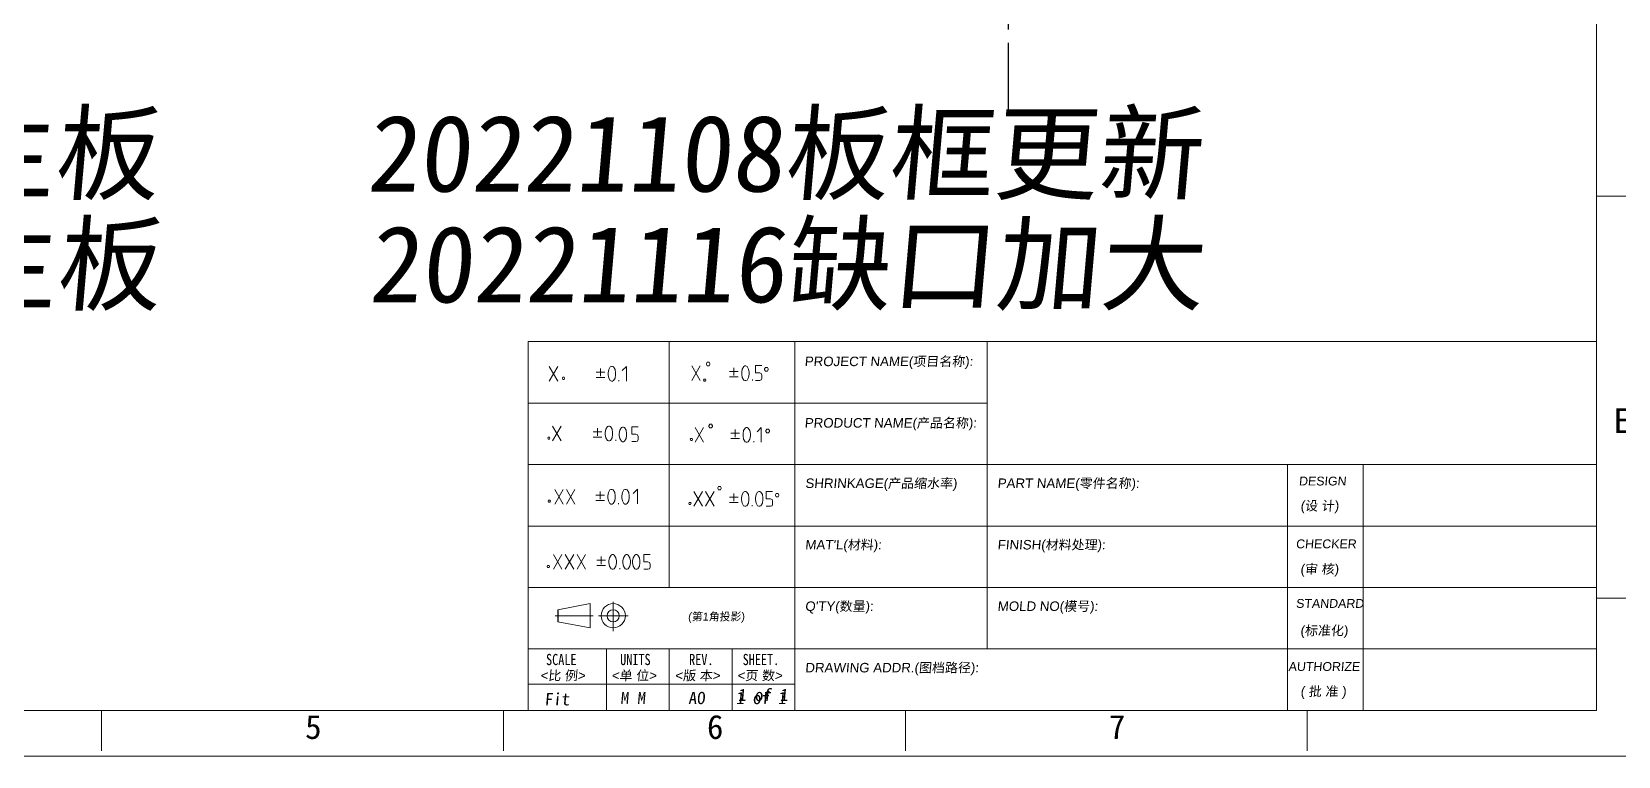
# Model space of a CAD drawing. Extents: x -144 to 4730, y -3845 to 502.
# Drawn here: x 1337.1 to 1469.1, y -3295.7 to -3235.4 of the extents above; entities that cross this region are included whole.
import ezdxf

# ---------------------------------------------------------------- set-up
doc = ezdxf.new("R2010")
doc.units = 0
doc.header["$LTSCALE"] = 15
doc.header["$MEASUREMENT"] = 0
doc.linetypes.add('CENTER', pattern=[0.6, 0.375, -0.075, 0.075, -0.075])
doc.layers.get('0').update_dxf_attribs({"linetype": 'CONTINUOUS'})
doc.layers.add('ce', color=1, linetype='CENTER', lineweight=5)
doc.layers.add('轮廊线', color=7, linetype='CONTINUOUS', lineweight=13)
doc.styles.get("Standard").update_dxf_attribs({"font": 'txt', "width": 0.8})
doc.styles.add('文字', font='宋体.ttf', dxfattribs={"oblique": 5})
doc.styles.add('标准', font='arial.ttf', dxfattribs={"oblique": 5})

# ---------------------------------------------------------------- blocks, each defined once
blk = doc.blocks.new('A4h')
at = {"layer": '轮廊线', "color": 7, "lineweight": 13}
for p, q in [((-4.81, 3.71), (-4.81, 172.01)), ((-4.81, 45.32), (-1.56, 45.32)), ((-4.81, 37.06), (-4.81, 33.16)), ((-4.81, 12.8), (-1.56, 12.8)), ((-252.81, 3.71), (-4.81, 3.71)), ((-125.77, 3.71), (-125.77, 0.45)), ((-93.25, 3.71), (-93.25, 0.45)), ((-60.74, 3.71), (-60.74, 0.45)), ((-28.22, 3.71), (-28.22, 0.45)), ((0, 0), (-257.52, 0))]:
    blk.add_line(p, q, dxfattribs=at)
at = {"layer": '轮廊线', "color": 7}
for s, height, p in [('E', 1.98, (-3.44, 26.16)), ('5', 1.95, (-109.3, 1.4)), ('6', 1.95, (-76.79, 1.4)), ('7', 1.95, (-44.27, 1.4))]:
    blk.add_text(s, height=height, dxfattribs=at).set_placement(p)

msp = doc.modelspace()

# ---------------------------------------------------------------- linework, layer by layer
at = {"color": 1, "linetype": 'CENTER'}
msp.add_line((1418.316, -3155.359), (1418.316, -3243.097), dxfattribs=at)
msp.add_line((1380.857, -3283.513), (1380.857, -3284.522))
at = {"layer": 'ce', "lineweight": 0}
for p, q in [((1385.458, -3285.31), (1385.458, -3282.853)), ((1385.458, -3285.31), (1385.458, -3282.853)), ((1380.636, -3284.017), (1383.795, -3284.017)), ((1380.636, -3284.017), (1383.795, -3284.017)), ((1384.247, -3284.017), (1386.714, -3284.017)), ((1384.247, -3284.017), (1386.714, -3284.017))]:
    msp.add_line(p, q, dxfattribs=at)
at = {"layer": '轮廊线', "color": 7, "linetype": 'Continuous', "lineweight": 9}
for p, q in [((1378.372, -3261.207), (1378.372, -3291.898)), ((1378.372, -3261.207), (1467.277, -3261.207)), ((1378.372, -3261.207), (1378.372, -3291.898)), ((1378.372, -3261.207), (1467.277, -3261.207)), ((1390.119, -3261.207), (1390.119, -3281.668)), ((1390.119, -3261.207), (1390.119, -3281.668)), ((1400.565, -3261.207), (1400.565, -3291.898)), ((1400.565, -3261.207), (1400.565, -3291.898)), ((1416.569, -3261.207), (1416.569, -3286.783)), ((1416.569, -3261.207), (1416.569, -3286.783)), ((1378.372, -3266.322), (1416.569, -3266.322)), ((1378.372, -3266.322), (1416.569, -3266.322)), ((1378.372, -3271.437), (1467.277, -3271.437)), ((1378.372, -3271.437), (1467.277, -3271.437)), ((1441.57, -3271.437), (1441.57, -3291.898)), ((1441.57, -3271.437), (1441.57, -3291.898)), ((1447.855, -3271.437), (1447.855, -3291.898)), ((1447.855, -3271.437), (1447.855, -3291.898)), ((1378.372, -3276.552), (1467.277, -3276.552)), ((1378.372, -3276.552), (1467.277, -3276.552)), ((1378.372, -3281.668), (1467.277, -3281.668)), ((1378.372, -3281.668), (1467.277, -3281.668)), ((1383.527, -3283.008), (1380.857, -3283.513)), ((1383.527, -3283.008), (1380.857, -3283.513)), ((1383.527, -3283.008), (1383.527, -3284.017)), ((1383.527, -3283.008), (1383.527, -3284.017)), ((1383.527, -3285.027), (1383.527, -3284.017)), ((1383.527, -3285.027), (1383.527, -3284.017)), ((1383.527, -3285.027), (1380.857, -3284.522)), ((1383.527, -3285.027), (1380.857, -3284.522)), ((1378.372, -3286.783), (1467.277, -3286.783)), ((1378.372, -3286.783), (1467.277, -3286.783)), ((1384.896, -3286.783), (1384.896, -3291.898)), ((1384.896, -3286.783), (1384.896, -3291.898)), ((1390.119, -3286.783), (1390.119, -3291.898)), ((1390.119, -3286.783), (1390.119, -3291.898)), ((1395.342, -3286.783), (1395.342, -3291.898)), ((1395.342, -3286.783), (1395.342, -3291.898)), ((1400.565, -3289.709), (1378.372, -3289.709)), ((1400.565, -3289.709), (1378.372, -3289.709))]:
    msp.add_line(p, q, dxfattribs=at)
at = {"layer": '轮廊线', "color": 3, "lineweight": 9}
for p, q in [((1393.206, -3263.042), (1393.281, -3262.929)), ((1393.206, -3263.042), (1393.281, -3262.929)), ((1393.206, -3263.118), (1393.206, -3263.042)), ((1393.206, -3263.118), (1393.206, -3263.042)), ((1393.281, -3263.231), (1393.206, -3263.118)), ((1393.281, -3263.231), (1393.206, -3263.118)), ((1393.281, -3262.929), (1393.432, -3262.929)), ((1393.281, -3262.929), (1393.432, -3262.929)), ((1393.432, -3262.929), (1393.508, -3263.042)), ((1393.432, -3262.929), (1393.508, -3263.042)), ((1393.508, -3263.118), (1393.432, -3263.231)), ((1393.508, -3263.118), (1393.432, -3263.231)), ((1393.508, -3263.042), (1393.508, -3263.118)), ((1393.508, -3263.042), (1393.508, -3263.118)), ((1380.139, -3263.272), (1380.841, -3264.5)), ((1380.139, -3264.5), (1380.841, -3263.272)), ((1380.139, -3263.272), (1380.841, -3264.5)), ((1380.139, -3264.5), (1380.841, -3263.272)), ((1381.23, -3264.254), (1381.267, -3264.179)), ((1381.23, -3264.254), (1381.267, -3264.179)), ((1381.267, -3264.349), (1381.23, -3264.254)), ((1381.267, -3264.349), (1381.23, -3264.254)), ((1381.267, -3264.179), (1381.381, -3264.179)), ((1381.267, -3264.179), (1381.381, -3264.179)), ((1381.381, -3264.349), (1381.267, -3264.349)), ((1381.381, -3264.349), (1381.267, -3264.349)), ((1381.381, -3264.179), (1381.418, -3264.254)), ((1381.381, -3264.179), (1381.418, -3264.254)), ((1381.418, -3264.254), (1381.381, -3264.349)), ((1381.418, -3264.254), (1381.381, -3264.349)), ((1384.038, -3263.744), (1384.756, -3263.744)), ((1384.038, -3263.744), (1384.756, -3263.744)), ((1384.038, -3264.198), (1384.756, -3264.198)), ((1384.038, -3264.198), (1384.756, -3264.198)), ((1384.397, -3263.442), (1384.397, -3264.084)), ((1384.397, -3263.442), (1384.397, -3264.084)), ((1385.086, -3263.535), (1385.042, -3263.798)), ((1385.086, -3263.535), (1385.042, -3263.798)), ((1385.042, -3263.798), (1385.042, -3263.974)), ((1385.042, -3263.798), (1385.042, -3263.974)), ((1385.042, -3263.974), (1385.086, -3264.237)), ((1385.042, -3263.974), (1385.086, -3264.237)), ((1385.217, -3263.316), (1385.086, -3263.535)), ((1385.217, -3263.316), (1385.086, -3263.535)), ((1385.086, -3264.237), (1385.217, -3264.456)), ((1385.086, -3264.237), (1385.217, -3264.456)), ((1385.305, -3263.272), (1385.217, -3263.316)), ((1385.305, -3263.272), (1385.217, -3263.316)), ((1385.217, -3264.456), (1385.305, -3264.5)), ((1385.217, -3264.456), (1385.305, -3264.5)), ((1385.393, -3263.272), (1385.305, -3263.272)), ((1385.393, -3263.272), (1385.305, -3263.272)), ((1385.305, -3264.5), (1385.393, -3264.5)), ((1385.305, -3264.5), (1385.393, -3264.5)), ((1385.48, -3263.316), (1385.393, -3263.272)), ((1385.48, -3263.316), (1385.393, -3263.272)), ((1385.393, -3264.5), (1385.48, -3264.456)), ((1385.393, -3264.5), (1385.48, -3264.456)), ((1385.612, -3263.535), (1385.48, -3263.316)), ((1385.612, -3263.535), (1385.48, -3263.316)), ((1385.48, -3264.456), (1385.612, -3264.237)), ((1385.48, -3264.456), (1385.612, -3264.237)), ((1385.656, -3263.798), (1385.612, -3263.535)), ((1385.656, -3263.798), (1385.612, -3263.535)), ((1385.612, -3264.237), (1385.656, -3263.974)), ((1385.612, -3264.237), (1385.656, -3263.974)), ((1385.656, -3263.974), (1385.656, -3263.798)), ((1385.656, -3263.974), (1385.656, -3263.798)), ((1385.931, -3264.5), (1385.931, -3264.412)), ((1385.931, -3264.5), (1385.931, -3264.412)), ((1386.557, -3263.272), (1386.206, -3263.623)), ((1386.557, -3263.272), (1386.206, -3263.623)), ((1386.557, -3264.5), (1386.557, -3263.272)), ((1386.557, -3264.5), (1386.557, -3263.272)), ((1392.003, -3263.226), (1392.705, -3264.453)), ((1392.003, -3264.453), (1392.705, -3263.226)), ((1392.003, -3263.226), (1392.705, -3264.453)), ((1392.003, -3264.453), (1392.705, -3263.226)), ((1392.977, -3264.412), (1393.015, -3264.337)), ((1392.977, -3264.412), (1393.015, -3264.337)), ((1393.015, -3264.507), (1392.977, -3264.412)), ((1393.015, -3264.507), (1392.977, -3264.412)), ((1393.015, -3264.337), (1393.128, -3264.337)), ((1393.015, -3264.337), (1393.128, -3264.337)), ((1393.128, -3264.507), (1393.015, -3264.507)), ((1393.128, -3264.507), (1393.015, -3264.507)), ((1393.128, -3264.337), (1393.166, -3264.412)), ((1393.128, -3264.337), (1393.166, -3264.412)), ((1393.166, -3264.412), (1393.128, -3264.507)), ((1393.166, -3264.412), (1393.128, -3264.507)), ((1393.432, -3263.231), (1393.281, -3263.231)), ((1393.432, -3263.231), (1393.281, -3263.231)), ((1395.147, -3263.698), (1395.865, -3263.698)), ((1395.147, -3263.698), (1395.865, -3263.698)), ((1395.147, -3264.151), (1395.865, -3264.151)), ((1395.147, -3264.151), (1395.865, -3264.151)), ((1395.506, -3263.396), (1395.506, -3264.038)), ((1395.506, -3263.396), (1395.506, -3264.038)), ((1396.195, -3263.489), (1396.151, -3263.752)), ((1396.195, -3263.489), (1396.151, -3263.752)), ((1396.151, -3263.752), (1396.151, -3263.927)), ((1396.151, -3263.752), (1396.151, -3263.927)), ((1396.151, -3263.927), (1396.195, -3264.19)), ((1396.151, -3263.927), (1396.195, -3264.19)), ((1396.327, -3263.269), (1396.195, -3263.489)), ((1396.327, -3263.269), (1396.195, -3263.489)), ((1396.195, -3264.19), (1396.327, -3264.409)), ((1396.195, -3264.19), (1396.327, -3264.409)), ((1396.414, -3263.226), (1396.327, -3263.269)), ((1396.414, -3263.226), (1396.327, -3263.269)), ((1396.327, -3264.409), (1396.414, -3264.453)), ((1396.327, -3264.409), (1396.414, -3264.453)), ((1396.502, -3263.226), (1396.414, -3263.226)), ((1396.502, -3263.226), (1396.414, -3263.226)), ((1396.414, -3264.453), (1396.502, -3264.453)), ((1396.414, -3264.453), (1396.502, -3264.453)), ((1396.59, -3263.269), (1396.502, -3263.226)), ((1396.59, -3263.269), (1396.502, -3263.226)), ((1396.502, -3264.453), (1396.59, -3264.409)), ((1396.502, -3264.453), (1396.59, -3264.409)), ((1396.721, -3263.489), (1396.59, -3263.269)), ((1396.721, -3263.489), (1396.59, -3263.269)), ((1396.59, -3264.409), (1396.721, -3264.19)), ((1396.59, -3264.409), (1396.721, -3264.19)), ((1396.765, -3263.752), (1396.721, -3263.489)), ((1396.765, -3263.752), (1396.721, -3263.489)), ((1396.721, -3264.19), (1396.765, -3263.927)), ((1396.721, -3264.19), (1396.765, -3263.927)), ((1396.765, -3263.927), (1396.765, -3263.752)), ((1396.765, -3263.927), (1396.765, -3263.752)), ((1397.041, -3264.453), (1397.041, -3264.366)), ((1397.041, -3264.453), (1397.041, -3264.366)), ((1397.294, -3263.203), (1397.821, -3263.203)), ((1397.294, -3263.817), (1397.294, -3263.203)), ((1397.294, -3263.203), (1397.821, -3263.203)), ((1397.294, -3263.817), (1397.294, -3263.203)), ((1397.645, -3263.817), (1397.294, -3263.817)), ((1397.645, -3263.817), (1397.294, -3263.817)), ((1397.294, -3264.431), (1397.645, -3264.431)), ((1397.294, -3264.431), (1397.645, -3264.431)), ((1397.777, -3263.861), (1397.645, -3263.817)), ((1397.777, -3263.861), (1397.645, -3263.817)), ((1397.645, -3264.431), (1397.777, -3264.387)), ((1397.645, -3264.431), (1397.777, -3264.387)), ((1397.821, -3263.992), (1397.777, -3263.861)), ((1397.821, -3263.992), (1397.777, -3263.861)), ((1397.777, -3264.387), (1397.821, -3264.255)), ((1397.777, -3264.387), (1397.821, -3264.255)), ((1397.821, -3264.255), (1397.821, -3263.992)), ((1397.821, -3264.255), (1397.821, -3263.992)), ((1398.055, -3263.471), (1398.131, -3263.358)), ((1398.055, -3263.471), (1398.131, -3263.358)), ((1398.055, -3263.547), (1398.055, -3263.471)), ((1398.055, -3263.547), (1398.055, -3263.471)), ((1398.131, -3263.66), (1398.055, -3263.547)), ((1398.131, -3263.66), (1398.055, -3263.547)), ((1398.131, -3263.358), (1398.282, -3263.358)), ((1398.131, -3263.358), (1398.282, -3263.358)), ((1398.282, -3263.66), (1398.131, -3263.66)), ((1398.282, -3263.66), (1398.131, -3263.66)), ((1398.282, -3263.358), (1398.358, -3263.471)), ((1398.282, -3263.358), (1398.358, -3263.471)), ((1398.358, -3263.547), (1398.282, -3263.66)), ((1398.358, -3263.547), (1398.282, -3263.66)), ((1398.358, -3263.471), (1398.358, -3263.547)), ((1398.358, -3263.471), (1398.358, -3263.547)), ((1380.416, -3268.238), (1381.118, -3269.466)), ((1380.416, -3269.466), (1381.118, -3268.238)), ((1380.416, -3268.238), (1381.118, -3269.466)), ((1380.416, -3269.466), (1381.118, -3268.238)), ((1384.149, -3268.408), (1384.149, -3269.051)), ((1384.149, -3268.408), (1384.149, -3269.051)), ((1384.97, -3268.282), (1384.838, -3268.502)), ((1384.97, -3268.282), (1384.838, -3268.502)), ((1385.057, -3268.238), (1384.97, -3268.282)), ((1385.057, -3268.238), (1384.97, -3268.282)), ((1385.145, -3268.238), (1385.057, -3268.238)), ((1385.145, -3268.238), (1385.057, -3268.238)), ((1385.233, -3268.282), (1385.145, -3268.238)), ((1385.233, -3268.282), (1385.145, -3268.238)), ((1385.364, -3268.502), (1385.233, -3268.282)), ((1385.364, -3268.502), (1385.233, -3268.282)), ((1386.139, -3268.36), (1386.007, -3268.58)), ((1386.139, -3268.36), (1386.007, -3268.58)), ((1386.226, -3268.317), (1386.139, -3268.36)), ((1386.226, -3268.317), (1386.139, -3268.36)), ((1386.314, -3268.317), (1386.226, -3268.317)), ((1386.314, -3268.317), (1386.226, -3268.317)), ((1386.402, -3268.36), (1386.314, -3268.317)), ((1386.402, -3268.36), (1386.314, -3268.317)), ((1386.533, -3268.58), (1386.402, -3268.36)), ((1386.533, -3268.58), (1386.402, -3268.36)), ((1386.997, -3268.305), (1387.523, -3268.305)), ((1386.997, -3268.919), (1386.997, -3268.305)), ((1386.997, -3268.305), (1387.523, -3268.305)), ((1386.997, -3268.919), (1386.997, -3268.305)), ((1392.278, -3268.352), (1392.98, -3269.58)), ((1392.278, -3269.58), (1392.98, -3268.352)), ((1392.278, -3268.352), (1392.98, -3269.58)), ((1392.278, -3269.58), (1392.98, -3268.352)), ((1392.278, -3268.352), (1392.98, -3269.58)), ((1392.278, -3269.58), (1392.98, -3268.352)), ((1392.278, -3268.352), (1392.98, -3269.58)), ((1392.278, -3269.58), (1392.98, -3268.352)), ((1393.42, -3268.203), (1393.496, -3268.089)), ((1393.42, -3268.203), (1393.496, -3268.089)), ((1393.42, -3268.278), (1393.42, -3268.203)), ((1393.42, -3268.278), (1393.42, -3268.203)), ((1393.496, -3268.392), (1393.42, -3268.278)), ((1393.496, -3268.392), (1393.42, -3268.278)), ((1393.496, -3268.089), (1393.647, -3268.089)), ((1393.496, -3268.089), (1393.647, -3268.089)), ((1393.647, -3268.392), (1393.496, -3268.392)), ((1393.647, -3268.392), (1393.496, -3268.392)), ((1393.647, -3268.089), (1393.722, -3268.203)), ((1393.647, -3268.089), (1393.722, -3268.203)), ((1393.722, -3268.278), (1393.647, -3268.392)), ((1393.722, -3268.278), (1393.647, -3268.392)), ((1393.722, -3268.203), (1393.722, -3268.278)), ((1393.722, -3268.203), (1393.722, -3268.278)), ((1396.435, -3268.396), (1396.303, -3268.615)), ((1396.435, -3268.396), (1396.303, -3268.615)), ((1396.435, -3268.396), (1396.303, -3268.615)), ((1396.435, -3268.396), (1396.303, -3268.615)), ((1396.522, -3268.352), (1396.435, -3268.396)), ((1396.522, -3268.352), (1396.435, -3268.396)), ((1396.522, -3268.352), (1396.435, -3268.396)), ((1396.522, -3268.352), (1396.435, -3268.396)), ((1396.61, -3268.352), (1396.522, -3268.352)), ((1396.61, -3268.352), (1396.522, -3268.352)), ((1396.61, -3268.352), (1396.522, -3268.352)), ((1396.61, -3268.352), (1396.522, -3268.352)), ((1396.698, -3268.396), (1396.61, -3268.352)), ((1396.698, -3268.396), (1396.61, -3268.352)), ((1396.698, -3268.396), (1396.61, -3268.352)), ((1396.698, -3268.396), (1396.61, -3268.352)), ((1396.829, -3268.615), (1396.698, -3268.396)), ((1396.829, -3268.615), (1396.698, -3268.396)), ((1396.829, -3268.615), (1396.698, -3268.396)), ((1396.829, -3268.615), (1396.698, -3268.396)), ((1397.774, -3268.352), (1397.424, -3268.703)), ((1397.774, -3268.352), (1397.424, -3268.703)), ((1397.774, -3268.352), (1397.424, -3268.703)), ((1397.774, -3268.352), (1397.424, -3268.703)), ((1397.774, -3269.58), (1397.774, -3268.352)), ((1397.774, -3269.58), (1397.774, -3268.352)), ((1397.774, -3269.58), (1397.774, -3268.352)), ((1397.774, -3269.58), (1397.774, -3268.352)), ((1380.005, -3269.221), (1380.043, -3269.145)), ((1380.005, -3269.221), (1380.043, -3269.145)), ((1380.043, -3269.315), (1380.005, -3269.221)), ((1380.043, -3269.315), (1380.005, -3269.221)), ((1380.043, -3269.145), (1380.156, -3269.145)), ((1380.043, -3269.145), (1380.156, -3269.145)), ((1380.156, -3269.315), (1380.043, -3269.315)), ((1380.156, -3269.315), (1380.043, -3269.315)), ((1380.156, -3269.145), (1380.194, -3269.221)), ((1380.156, -3269.145), (1380.194, -3269.221)), ((1380.194, -3269.221), (1380.156, -3269.315)), ((1380.194, -3269.221), (1380.156, -3269.315)), ((1383.79, -3268.711), (1384.508, -3268.711)), ((1383.79, -3268.711), (1384.508, -3268.711)), ((1383.79, -3269.164), (1384.508, -3269.164)), ((1383.79, -3269.164), (1384.508, -3269.164)), ((1384.838, -3268.502), (1384.794, -3268.765)), ((1384.838, -3268.502), (1384.794, -3268.765)), ((1384.794, -3268.765), (1384.794, -3268.94)), ((1384.794, -3268.765), (1384.794, -3268.94)), ((1384.794, -3268.94), (1384.838, -3269.203)), ((1384.794, -3268.94), (1384.838, -3269.203)), ((1384.838, -3269.203), (1384.97, -3269.422)), ((1384.838, -3269.203), (1384.97, -3269.422)), ((1384.97, -3269.422), (1385.057, -3269.466)), ((1384.97, -3269.422), (1385.057, -3269.466)), ((1385.057, -3269.466), (1385.145, -3269.466)), ((1385.057, -3269.466), (1385.145, -3269.466)), ((1385.145, -3269.466), (1385.233, -3269.422)), ((1385.145, -3269.466), (1385.233, -3269.422)), ((1385.233, -3269.422), (1385.364, -3269.203)), ((1385.233, -3269.422), (1385.364, -3269.203)), ((1385.408, -3268.765), (1385.364, -3268.502)), ((1385.408, -3268.765), (1385.364, -3268.502)), ((1385.364, -3269.203), (1385.408, -3268.94)), ((1385.364, -3269.203), (1385.408, -3268.94)), ((1385.408, -3268.94), (1385.408, -3268.765)), ((1385.408, -3268.94), (1385.408, -3268.765)), ((1385.684, -3269.466), (1385.684, -3269.379)), ((1385.684, -3269.466), (1385.684, -3269.379)), ((1386.007, -3268.58), (1385.963, -3268.843)), ((1386.007, -3268.58), (1385.963, -3268.843)), ((1385.963, -3268.843), (1385.963, -3269.018)), ((1385.963, -3268.843), (1385.963, -3269.018)), ((1385.963, -3269.018), (1386.007, -3269.281)), ((1385.963, -3269.018), (1386.007, -3269.281)), ((1386.007, -3269.281), (1386.139, -3269.5)), ((1386.007, -3269.281), (1386.139, -3269.5)), ((1386.139, -3269.5), (1386.226, -3269.544)), ((1386.139, -3269.5), (1386.226, -3269.544)), ((1386.226, -3269.544), (1386.314, -3269.544)), ((1386.226, -3269.544), (1386.314, -3269.544)), ((1386.314, -3269.544), (1386.402, -3269.5)), ((1386.314, -3269.544), (1386.402, -3269.5)), ((1386.402, -3269.5), (1386.533, -3269.281)), ((1386.402, -3269.5), (1386.533, -3269.281)), ((1386.577, -3268.843), (1386.533, -3268.58)), ((1386.577, -3268.843), (1386.533, -3268.58)), ((1386.533, -3269.281), (1386.577, -3269.018)), ((1386.533, -3269.281), (1386.577, -3269.018)), ((1386.577, -3269.018), (1386.577, -3268.843)), ((1386.577, -3269.018), (1386.577, -3268.843)), ((1387.348, -3268.919), (1386.997, -3268.919)), ((1387.348, -3268.919), (1386.997, -3268.919)), ((1386.997, -3269.532), (1387.348, -3269.532)), ((1386.997, -3269.532), (1387.348, -3269.532)), ((1387.479, -3268.962), (1387.348, -3268.919)), ((1387.479, -3268.962), (1387.348, -3268.919)), ((1387.348, -3269.532), (1387.479, -3269.489)), ((1387.348, -3269.532), (1387.479, -3269.489)), ((1387.523, -3269.094), (1387.479, -3268.962)), ((1387.523, -3269.094), (1387.479, -3268.962)), ((1387.479, -3269.489), (1387.523, -3269.357)), ((1387.479, -3269.489), (1387.523, -3269.357)), ((1387.523, -3269.357), (1387.523, -3269.094)), ((1387.523, -3269.357), (1387.523, -3269.094)), ((1391.871, -3269.334), (1391.908, -3269.259)), ((1391.871, -3269.334), (1391.908, -3269.259)), ((1391.871, -3269.334), (1391.908, -3269.259)), ((1391.871, -3269.334), (1391.908, -3269.259)), ((1391.908, -3269.429), (1391.871, -3269.334)), ((1391.908, -3269.429), (1391.871, -3269.334)), ((1391.908, -3269.429), (1391.871, -3269.334)), ((1391.908, -3269.429), (1391.871, -3269.334)), ((1391.908, -3269.259), (1392.022, -3269.259)), ((1391.908, -3269.259), (1392.022, -3269.259)), ((1391.908, -3269.259), (1392.022, -3269.259)), ((1391.908, -3269.259), (1392.022, -3269.259)), ((1392.022, -3269.429), (1391.908, -3269.429)), ((1392.022, -3269.429), (1391.908, -3269.429)), ((1392.022, -3269.429), (1391.908, -3269.429)), ((1392.022, -3269.429), (1391.908, -3269.429)), ((1392.022, -3269.259), (1392.059, -3269.334)), ((1392.022, -3269.259), (1392.059, -3269.334)), ((1392.022, -3269.259), (1392.059, -3269.334)), ((1392.022, -3269.259), (1392.059, -3269.334)), ((1392.059, -3269.334), (1392.022, -3269.429)), ((1392.059, -3269.334), (1392.022, -3269.429)), ((1392.059, -3269.334), (1392.022, -3269.429)), ((1392.059, -3269.334), (1392.022, -3269.429)), ((1395.255, -3268.824), (1395.973, -3268.824)), ((1395.255, -3268.824), (1395.973, -3268.824)), ((1395.255, -3268.824), (1395.973, -3268.824)), ((1395.255, -3268.824), (1395.973, -3268.824)), ((1395.255, -3269.277), (1395.973, -3269.277)), ((1395.255, -3269.277), (1395.973, -3269.277)), ((1395.255, -3269.277), (1395.973, -3269.277)), ((1395.255, -3269.277), (1395.973, -3269.277)), ((1395.614, -3268.522), (1395.614, -3269.164)), ((1395.614, -3268.522), (1395.614, -3269.164)), ((1395.614, -3268.522), (1395.614, -3269.164)), ((1395.614, -3268.522), (1395.614, -3269.164)), ((1396.303, -3268.615), (1396.259, -3268.878)), ((1396.303, -3268.615), (1396.259, -3268.878)), ((1396.303, -3268.615), (1396.259, -3268.878)), ((1396.303, -3268.615), (1396.259, -3268.878)), ((1396.259, -3268.878), (1396.259, -3269.053)), ((1396.259, -3268.878), (1396.259, -3269.053)), ((1396.259, -3268.878), (1396.259, -3269.053)), ((1396.259, -3268.878), (1396.259, -3269.053)), ((1396.259, -3269.053), (1396.303, -3269.317)), ((1396.259, -3269.053), (1396.303, -3269.317)), ((1396.259, -3269.053), (1396.303, -3269.317)), ((1396.259, -3269.053), (1396.303, -3269.317)), ((1396.303, -3269.317), (1396.435, -3269.536)), ((1396.303, -3269.317), (1396.435, -3269.536)), ((1396.303, -3269.317), (1396.435, -3269.536)), ((1396.303, -3269.317), (1396.435, -3269.536)), ((1396.435, -3269.536), (1396.522, -3269.58)), ((1396.435, -3269.536), (1396.522, -3269.58)), ((1396.435, -3269.536), (1396.522, -3269.58)), ((1396.435, -3269.536), (1396.522, -3269.58)), ((1396.522, -3269.58), (1396.61, -3269.58)), ((1396.522, -3269.58), (1396.61, -3269.58)), ((1396.522, -3269.58), (1396.61, -3269.58)), ((1396.522, -3269.58), (1396.61, -3269.58)), ((1396.61, -3269.58), (1396.698, -3269.536)), ((1396.61, -3269.58), (1396.698, -3269.536)), ((1396.61, -3269.58), (1396.698, -3269.536)), ((1396.61, -3269.58), (1396.698, -3269.536)), ((1396.698, -3269.536), (1396.829, -3269.317)), ((1396.698, -3269.536), (1396.829, -3269.317)), ((1396.698, -3269.536), (1396.829, -3269.317)), ((1396.698, -3269.536), (1396.829, -3269.317)), ((1396.873, -3268.878), (1396.829, -3268.615)), ((1396.873, -3268.878), (1396.829, -3268.615)), ((1396.873, -3268.878), (1396.829, -3268.615)), ((1396.873, -3268.878), (1396.829, -3268.615)), ((1396.829, -3269.317), (1396.873, -3269.053)), ((1396.829, -3269.317), (1396.873, -3269.053)), ((1396.829, -3269.317), (1396.873, -3269.053)), ((1396.829, -3269.317), (1396.873, -3269.053)), ((1396.873, -3269.053), (1396.873, -3268.878)), ((1396.873, -3269.053), (1396.873, -3268.878)), ((1396.873, -3269.053), (1396.873, -3268.878)), ((1396.873, -3269.053), (1396.873, -3268.878)), ((1397.148, -3269.58), (1397.148, -3269.492)), ((1397.148, -3269.58), (1397.148, -3269.492)), ((1397.148, -3269.58), (1397.148, -3269.492)), ((1397.148, -3269.58), (1397.148, -3269.492)), ((1398.163, -3268.597), (1398.239, -3268.484)), ((1398.163, -3268.597), (1398.239, -3268.484)), ((1398.163, -3268.597), (1398.239, -3268.484)), ((1398.163, -3268.597), (1398.239, -3268.484)), ((1398.163, -3268.673), (1398.163, -3268.597)), ((1398.163, -3268.673), (1398.163, -3268.597)), ((1398.163, -3268.673), (1398.163, -3268.597)), ((1398.163, -3268.673), (1398.163, -3268.597)), ((1398.239, -3268.786), (1398.163, -3268.673)), ((1398.239, -3268.786), (1398.163, -3268.673)), ((1398.239, -3268.786), (1398.163, -3268.673)), ((1398.239, -3268.786), (1398.163, -3268.673)), ((1398.239, -3268.484), (1398.39, -3268.484)), ((1398.239, -3268.484), (1398.39, -3268.484)), ((1398.239, -3268.484), (1398.39, -3268.484)), ((1398.239, -3268.484), (1398.39, -3268.484)), ((1398.39, -3268.786), (1398.239, -3268.786)), ((1398.39, -3268.786), (1398.239, -3268.786)), ((1398.39, -3268.786), (1398.239, -3268.786)), ((1398.39, -3268.786), (1398.239, -3268.786)), ((1398.39, -3268.484), (1398.465, -3268.597)), ((1398.39, -3268.484), (1398.465, -3268.597)), ((1398.39, -3268.484), (1398.465, -3268.597)), ((1398.39, -3268.484), (1398.465, -3268.597)), ((1398.465, -3268.673), (1398.39, -3268.786)), ((1398.465, -3268.673), (1398.39, -3268.786)), ((1398.465, -3268.673), (1398.39, -3268.786)), ((1398.465, -3268.673), (1398.39, -3268.786)), ((1398.465, -3268.597), (1398.465, -3268.673)), ((1398.465, -3268.597), (1398.465, -3268.673)), ((1398.465, -3268.597), (1398.465, -3268.673)), ((1398.465, -3268.597), (1398.465, -3268.673)), ((1380.599, -3273.502), (1381.301, -3274.73)), ((1380.599, -3274.73), (1381.301, -3273.502)), ((1380.599, -3273.502), (1381.301, -3274.73)), ((1380.599, -3274.73), (1381.301, -3273.502)), ((1381.576, -3273.502), (1382.278, -3274.73)), ((1381.576, -3274.73), (1382.278, -3273.502)), ((1381.576, -3273.502), (1382.278, -3274.73)), ((1381.576, -3274.73), (1382.278, -3273.502)), ((1384.364, -3273.672), (1384.364, -3274.314)), ((1384.364, -3273.672), (1384.364, -3274.314)), ((1385.185, -3273.546), (1385.053, -3273.765)), ((1385.185, -3273.546), (1385.053, -3273.765)), ((1385.272, -3273.502), (1385.185, -3273.546)), ((1385.272, -3273.502), (1385.185, -3273.546)), ((1385.36, -3273.502), (1385.272, -3273.502)), ((1385.36, -3273.502), (1385.272, -3273.502)), ((1385.448, -3273.546), (1385.36, -3273.502)), ((1385.448, -3273.546), (1385.36, -3273.502)), ((1385.579, -3273.765), (1385.448, -3273.546)), ((1385.579, -3273.765), (1385.448, -3273.546)), ((1386.349, -3273.546), (1386.218, -3273.765)), ((1386.349, -3273.546), (1386.218, -3273.765)), ((1386.437, -3273.502), (1386.349, -3273.546)), ((1386.437, -3273.502), (1386.349, -3273.546)), ((1386.525, -3273.502), (1386.437, -3273.502)), ((1386.525, -3273.502), (1386.437, -3273.502)), ((1386.612, -3273.546), (1386.525, -3273.502)), ((1386.612, -3273.546), (1386.525, -3273.502)), ((1386.744, -3273.765), (1386.612, -3273.546)), ((1386.744, -3273.765), (1386.612, -3273.546)), ((1387.48, -3273.489), (1387.129, -3273.84)), ((1387.48, -3273.489), (1387.129, -3273.84)), ((1387.48, -3274.717), (1387.48, -3273.489)), ((1387.48, -3274.717), (1387.48, -3273.489)), ((1392.172, -3273.678), (1392.873, -3274.906)), ((1392.172, -3274.906), (1392.873, -3273.678)), ((1392.172, -3273.678), (1392.873, -3274.906)), ((1392.172, -3274.906), (1392.873, -3273.678)), ((1393.149, -3273.678), (1393.85, -3274.906)), ((1393.149, -3274.906), (1393.85, -3273.678)), ((1393.149, -3273.678), (1393.85, -3274.906)), ((1393.149, -3274.906), (1393.85, -3273.678)), ((1394.149, -3273.363), (1394.224, -3273.249)), ((1394.149, -3273.363), (1394.224, -3273.249)), ((1394.149, -3273.438), (1394.149, -3273.363)), ((1394.149, -3273.438), (1394.149, -3273.363)), ((1394.224, -3273.552), (1394.149, -3273.438)), ((1394.224, -3273.552), (1394.149, -3273.438)), ((1394.224, -3273.249), (1394.375, -3273.249)), ((1394.224, -3273.249), (1394.375, -3273.249)), ((1394.375, -3273.552), (1394.224, -3273.552)), ((1394.375, -3273.552), (1394.224, -3273.552)), ((1394.375, -3273.249), (1394.451, -3273.363)), ((1394.375, -3273.249), (1394.451, -3273.363)), ((1394.451, -3273.438), (1394.375, -3273.552)), ((1394.451, -3273.438), (1394.375, -3273.552)), ((1394.451, -3273.363), (1394.451, -3273.438)), ((1394.451, -3273.363), (1394.451, -3273.438)), ((1396.309, -3273.722), (1396.178, -3273.941)), ((1396.309, -3273.722), (1396.178, -3273.941)), ((1396.397, -3273.678), (1396.309, -3273.722)), ((1396.397, -3273.678), (1396.309, -3273.722)), ((1396.485, -3273.678), (1396.397, -3273.678)), ((1396.485, -3273.678), (1396.397, -3273.678)), ((1396.572, -3273.722), (1396.485, -3273.678)), ((1396.572, -3273.722), (1396.485, -3273.678)), ((1396.704, -3273.941), (1396.572, -3273.722)), ((1396.704, -3273.941), (1396.572, -3273.722)), ((1397.474, -3273.722), (1397.342, -3273.941)), ((1397.474, -3273.722), (1397.342, -3273.941)), ((1397.561, -3273.678), (1397.474, -3273.722)), ((1397.561, -3273.678), (1397.474, -3273.722)), ((1397.649, -3273.678), (1397.561, -3273.678)), ((1397.649, -3273.678), (1397.561, -3273.678)), ((1397.737, -3273.722), (1397.649, -3273.678)), ((1397.737, -3273.722), (1397.649, -3273.678)), ((1397.868, -3273.941), (1397.737, -3273.722)), ((1397.868, -3273.941), (1397.737, -3273.722)), ((1398.188, -3273.678), (1398.714, -3273.678)), ((1398.188, -3274.292), (1398.188, -3273.678)), ((1398.188, -3273.678), (1398.714, -3273.678)), ((1398.188, -3274.292), (1398.188, -3273.678)), ((1380.045, -3274.484), (1380.083, -3274.408)), ((1380.045, -3274.484), (1380.083, -3274.408)), ((1380.083, -3274.578), (1380.045, -3274.484)), ((1380.083, -3274.578), (1380.045, -3274.484)), ((1380.083, -3274.408), (1380.196, -3274.408)), ((1380.083, -3274.408), (1380.196, -3274.408)), ((1380.196, -3274.578), (1380.083, -3274.578)), ((1380.196, -3274.578), (1380.083, -3274.578)), ((1380.196, -3274.408), (1380.234, -3274.484)), ((1380.196, -3274.408), (1380.234, -3274.484)), ((1380.234, -3274.484), (1380.196, -3274.578)), ((1380.234, -3274.484), (1380.196, -3274.578)), ((1384.005, -3273.974), (1384.723, -3273.974)), ((1384.005, -3273.974), (1384.723, -3273.974)), ((1384.005, -3274.427), (1384.723, -3274.427)), ((1384.005, -3274.427), (1384.723, -3274.427)), ((1385.053, -3273.765), (1385.009, -3274.028)), ((1385.053, -3273.765), (1385.009, -3274.028)), ((1385.009, -3274.028), (1385.009, -3274.203)), ((1385.009, -3274.028), (1385.009, -3274.203)), ((1385.009, -3274.203), (1385.053, -3274.466)), ((1385.009, -3274.203), (1385.053, -3274.466)), ((1385.053, -3274.466), (1385.185, -3274.686)), ((1385.053, -3274.466), (1385.185, -3274.686)), ((1385.185, -3274.686), (1385.272, -3274.73)), ((1385.185, -3274.686), (1385.272, -3274.73)), ((1385.272, -3274.73), (1385.36, -3274.73)), ((1385.272, -3274.73), (1385.36, -3274.73)), ((1385.36, -3274.73), (1385.448, -3274.686)), ((1385.36, -3274.73), (1385.448, -3274.686)), ((1385.448, -3274.686), (1385.579, -3274.466)), ((1385.448, -3274.686), (1385.579, -3274.466)), ((1385.623, -3274.028), (1385.579, -3273.765)), ((1385.623, -3274.028), (1385.579, -3273.765)), ((1385.579, -3274.466), (1385.623, -3274.203)), ((1385.579, -3274.466), (1385.623, -3274.203)), ((1385.623, -3274.203), (1385.623, -3274.028)), ((1385.623, -3274.203), (1385.623, -3274.028)), ((1385.899, -3274.73), (1385.899, -3274.642)), ((1385.899, -3274.73), (1385.899, -3274.642)), ((1386.218, -3273.765), (1386.174, -3274.028)), ((1386.218, -3273.765), (1386.174, -3274.028)), ((1386.174, -3274.028), (1386.174, -3274.203)), ((1386.174, -3274.028), (1386.174, -3274.203)), ((1386.174, -3274.203), (1386.218, -3274.466)), ((1386.174, -3274.203), (1386.218, -3274.466)), ((1386.218, -3274.466), (1386.349, -3274.686)), ((1386.218, -3274.466), (1386.349, -3274.686)), ((1386.349, -3274.686), (1386.437, -3274.73)), ((1386.349, -3274.686), (1386.437, -3274.73)), ((1386.437, -3274.73), (1386.525, -3274.73)), ((1386.437, -3274.73), (1386.525, -3274.73)), ((1386.525, -3274.73), (1386.612, -3274.686)), ((1386.525, -3274.73), (1386.612, -3274.686)), ((1386.612, -3274.686), (1386.744, -3274.466)), ((1386.612, -3274.686), (1386.744, -3274.466)), ((1386.788, -3274.028), (1386.744, -3273.765)), ((1386.788, -3274.028), (1386.744, -3273.765)), ((1386.744, -3274.466), (1386.788, -3274.203)), ((1386.744, -3274.466), (1386.788, -3274.203)), ((1386.788, -3274.203), (1386.788, -3274.028)), ((1386.788, -3274.203), (1386.788, -3274.028)), ((1391.741, -3274.66), (1391.779, -3274.585)), ((1391.741, -3274.66), (1391.779, -3274.585)), ((1391.779, -3274.755), (1391.741, -3274.66)), ((1391.779, -3274.755), (1391.741, -3274.66)), ((1391.779, -3274.585), (1391.893, -3274.585)), ((1391.779, -3274.585), (1391.893, -3274.585)), ((1391.893, -3274.755), (1391.779, -3274.755)), ((1391.893, -3274.755), (1391.779, -3274.755)), ((1391.893, -3274.585), (1391.93, -3274.66)), ((1391.893, -3274.585), (1391.93, -3274.66)), ((1391.93, -3274.66), (1391.893, -3274.755)), ((1391.93, -3274.66), (1391.893, -3274.755)), ((1395.13, -3274.15), (1395.848, -3274.15)), ((1395.13, -3274.15), (1395.848, -3274.15)), ((1395.13, -3274.604), (1395.848, -3274.604)), ((1395.13, -3274.604), (1395.848, -3274.604)), ((1395.489, -3273.848), (1395.489, -3274.49)), ((1395.489, -3273.848), (1395.489, -3274.49)), ((1396.178, -3273.941), (1396.134, -3274.204)), ((1396.178, -3273.941), (1396.134, -3274.204)), ((1396.134, -3274.204), (1396.134, -3274.38)), ((1396.134, -3274.204), (1396.134, -3274.38)), ((1396.134, -3274.38), (1396.178, -3274.643)), ((1396.134, -3274.38), (1396.178, -3274.643)), ((1396.178, -3274.643), (1396.309, -3274.862)), ((1396.178, -3274.643), (1396.309, -3274.862)), ((1396.309, -3274.862), (1396.397, -3274.906)), ((1396.309, -3274.862), (1396.397, -3274.906)), ((1396.397, -3274.906), (1396.485, -3274.906)), ((1396.397, -3274.906), (1396.485, -3274.906)), ((1396.485, -3274.906), (1396.572, -3274.862)), ((1396.485, -3274.906), (1396.572, -3274.862)), ((1396.572, -3274.862), (1396.704, -3274.643)), ((1396.572, -3274.862), (1396.704, -3274.643)), ((1396.748, -3274.204), (1396.704, -3273.941)), ((1396.748, -3274.204), (1396.704, -3273.941)), ((1396.704, -3274.643), (1396.748, -3274.38)), ((1396.704, -3274.643), (1396.748, -3274.38)), ((1396.748, -3274.38), (1396.748, -3274.204)), ((1396.748, -3274.38), (1396.748, -3274.204)), ((1397.023, -3274.906), (1397.023, -3274.818)), ((1397.023, -3274.906), (1397.023, -3274.818)), ((1397.342, -3273.941), (1397.298, -3274.204)), ((1397.342, -3273.941), (1397.298, -3274.204)), ((1397.298, -3274.204), (1397.298, -3274.38)), ((1397.298, -3274.204), (1397.298, -3274.38)), ((1397.298, -3274.38), (1397.342, -3274.643)), ((1397.298, -3274.38), (1397.342, -3274.643)), ((1397.342, -3274.643), (1397.474, -3274.862)), ((1397.342, -3274.643), (1397.474, -3274.862)), ((1397.474, -3274.862), (1397.561, -3274.906)), ((1397.474, -3274.862), (1397.561, -3274.906)), ((1397.561, -3274.906), (1397.649, -3274.906)), ((1397.561, -3274.906), (1397.649, -3274.906)), ((1397.649, -3274.906), (1397.737, -3274.862)), ((1397.649, -3274.906), (1397.737, -3274.862)), ((1397.737, -3274.862), (1397.868, -3274.643)), ((1397.737, -3274.862), (1397.868, -3274.643)), ((1397.912, -3274.204), (1397.868, -3273.941)), ((1397.912, -3274.204), (1397.868, -3273.941)), ((1397.868, -3274.643), (1397.912, -3274.38)), ((1397.868, -3274.643), (1397.912, -3274.38)), ((1397.912, -3274.38), (1397.912, -3274.204)), ((1397.912, -3274.38), (1397.912, -3274.204)), ((1398.538, -3274.292), (1398.188, -3274.292)), ((1398.538, -3274.292), (1398.188, -3274.292)), ((1398.188, -3274.906), (1398.538, -3274.906)), ((1398.188, -3274.906), (1398.538, -3274.906)), ((1398.67, -3274.336), (1398.538, -3274.292)), ((1398.67, -3274.336), (1398.538, -3274.292)), ((1398.538, -3274.906), (1398.67, -3274.862)), ((1398.538, -3274.906), (1398.67, -3274.862)), ((1398.714, -3274.467), (1398.67, -3274.336)), ((1398.714, -3274.467), (1398.67, -3274.336)), ((1398.67, -3274.862), (1398.714, -3274.73)), ((1398.67, -3274.862), (1398.714, -3274.73)), ((1398.714, -3274.73), (1398.714, -3274.467)), ((1398.714, -3274.73), (1398.714, -3274.467)), ((1398.949, -3273.946), (1399.024, -3273.833)), ((1398.949, -3273.946), (1399.024, -3273.833)), ((1398.949, -3274.022), (1398.949, -3273.946)), ((1398.949, -3274.022), (1398.949, -3273.946)), ((1399.024, -3274.135), (1398.949, -3274.022)), ((1399.024, -3274.135), (1398.949, -3274.022)), ((1399.024, -3273.833), (1399.175, -3273.833)), ((1399.024, -3273.833), (1399.175, -3273.833)), ((1399.175, -3274.135), (1399.024, -3274.135)), ((1399.175, -3274.135), (1399.024, -3274.135)), ((1399.175, -3273.833), (1399.251, -3273.946)), ((1399.175, -3273.833), (1399.251, -3273.946)), ((1399.251, -3274.022), (1399.175, -3274.135)), ((1399.251, -3274.022), (1399.175, -3274.135)), ((1399.251, -3273.946), (1399.251, -3274.022)), ((1399.251, -3273.946), (1399.251, -3274.022)), ((1380.491, -3278.923), (1381.193, -3280.151)), ((1380.491, -3280.151), (1381.193, -3278.923)), ((1380.491, -3278.923), (1381.193, -3280.151)), ((1380.491, -3280.151), (1381.193, -3278.923)), ((1381.468, -3278.923), (1382.17, -3280.151)), ((1381.468, -3280.151), (1382.17, -3278.923)), ((1381.468, -3278.923), (1382.17, -3280.151)), ((1381.468, -3280.151), (1382.17, -3278.923)), ((1382.445, -3278.923), (1383.147, -3280.151)), ((1382.445, -3280.151), (1383.147, -3278.923)), ((1382.445, -3278.923), (1383.147, -3280.151)), ((1382.445, -3280.151), (1383.147, -3278.923)), ((1385.281, -3278.967), (1385.15, -3279.187)), ((1385.281, -3278.967), (1385.15, -3279.187)), ((1385.369, -3278.923), (1385.281, -3278.967)), ((1385.369, -3278.923), (1385.281, -3278.967)), ((1385.457, -3278.923), (1385.369, -3278.923)), ((1385.457, -3278.923), (1385.369, -3278.923)), ((1385.544, -3278.967), (1385.457, -3278.923)), ((1385.544, -3278.967), (1385.457, -3278.923)), ((1385.676, -3279.187), (1385.544, -3278.967)), ((1385.676, -3279.187), (1385.544, -3278.967)), ((1386.446, -3278.967), (1386.314, -3279.187)), ((1386.446, -3278.967), (1386.314, -3279.187)), ((1386.533, -3278.923), (1386.446, -3278.967)), ((1386.533, -3278.923), (1386.446, -3278.967)), ((1386.621, -3278.923), (1386.533, -3278.923)), ((1386.621, -3278.923), (1386.533, -3278.923)), ((1386.709, -3278.967), (1386.621, -3278.923)), ((1386.709, -3278.967), (1386.621, -3278.923)), ((1386.84, -3279.187), (1386.709, -3278.967)), ((1386.84, -3279.187), (1386.709, -3278.967)), ((1387.247, -3278.967), (1387.115, -3279.187)), ((1387.247, -3278.967), (1387.115, -3279.187)), ((1387.335, -3278.923), (1387.247, -3278.967)), ((1387.335, -3278.923), (1387.247, -3278.967)), ((1387.422, -3278.923), (1387.335, -3278.923)), ((1387.422, -3278.923), (1387.335, -3278.923)), ((1387.51, -3278.967), (1387.422, -3278.923)), ((1387.51, -3278.967), (1387.422, -3278.923)), ((1387.642, -3279.187), (1387.51, -3278.967)), ((1387.642, -3279.187), (1387.51, -3278.967)), ((1387.995, -3278.924), (1388.521, -3278.924)), ((1387.995, -3279.538), (1387.995, -3278.924)), ((1387.995, -3278.924), (1388.521, -3278.924)), ((1387.995, -3279.538), (1387.995, -3278.924)), ((1379.966, -3279.906), (1380.003, -3279.83)), ((1379.966, -3279.906), (1380.003, -3279.83)), ((1380.003, -3280), (1379.966, -3279.906)), ((1380.003, -3280), (1379.966, -3279.906)), ((1380.003, -3279.83), (1380.117, -3279.83)), ((1380.003, -3279.83), (1380.117, -3279.83)), ((1380.117, -3280), (1380.003, -3280)), ((1380.117, -3280), (1380.003, -3280)), ((1380.117, -3279.83), (1380.155, -3279.906)), ((1380.117, -3279.83), (1380.155, -3279.906)), ((1380.155, -3279.906), (1380.117, -3280)), ((1380.155, -3279.906), (1380.117, -3280)), ((1384.102, -3279.396), (1384.82, -3279.396)), ((1384.102, -3279.396), (1384.82, -3279.396)), ((1384.102, -3279.849), (1384.82, -3279.849)), ((1384.102, -3279.849), (1384.82, -3279.849)), ((1384.461, -3279.093), (1384.461, -3279.736)), ((1384.461, -3279.093), (1384.461, -3279.736)), ((1385.15, -3279.187), (1385.106, -3279.45)), ((1385.15, -3279.187), (1385.106, -3279.45)), ((1385.106, -3279.45), (1385.106, -3279.625)), ((1385.106, -3279.45), (1385.106, -3279.625)), ((1385.106, -3279.625), (1385.15, -3279.888)), ((1385.106, -3279.625), (1385.15, -3279.888)), ((1385.15, -3279.888), (1385.281, -3280.107)), ((1385.15, -3279.888), (1385.281, -3280.107)), ((1385.281, -3280.107), (1385.369, -3280.151)), ((1385.281, -3280.107), (1385.369, -3280.151)), ((1385.369, -3280.151), (1385.457, -3280.151)), ((1385.369, -3280.151), (1385.457, -3280.151)), ((1385.457, -3280.151), (1385.544, -3280.107)), ((1385.457, -3280.151), (1385.544, -3280.107)), ((1385.544, -3280.107), (1385.676, -3279.888)), ((1385.544, -3280.107), (1385.676, -3279.888)), ((1385.72, -3279.45), (1385.676, -3279.187)), ((1385.72, -3279.45), (1385.676, -3279.187)), ((1385.676, -3279.888), (1385.72, -3279.625)), ((1385.676, -3279.888), (1385.72, -3279.625)), ((1385.72, -3279.625), (1385.72, -3279.45)), ((1385.72, -3279.625), (1385.72, -3279.45)), ((1385.995, -3280.151), (1385.995, -3280.064)), ((1385.995, -3280.151), (1385.995, -3280.064)), ((1386.314, -3279.187), (1386.27, -3279.45)), ((1386.314, -3279.187), (1386.27, -3279.45)), ((1386.27, -3279.45), (1386.27, -3279.625)), ((1386.27, -3279.45), (1386.27, -3279.625)), ((1386.27, -3279.625), (1386.314, -3279.888)), ((1386.27, -3279.625), (1386.314, -3279.888)), ((1386.314, -3279.888), (1386.446, -3280.107)), ((1386.314, -3279.888), (1386.446, -3280.107)), ((1386.446, -3280.107), (1386.533, -3280.151)), ((1386.446, -3280.107), (1386.533, -3280.151)), ((1386.533, -3280.151), (1386.621, -3280.151)), ((1386.533, -3280.151), (1386.621, -3280.151)), ((1386.621, -3280.151), (1386.709, -3280.107)), ((1386.621, -3280.151), (1386.709, -3280.107)), ((1386.709, -3280.107), (1386.84, -3279.888)), ((1386.709, -3280.107), (1386.84, -3279.888)), ((1386.884, -3279.45), (1386.84, -3279.187)), ((1386.884, -3279.45), (1386.84, -3279.187)), ((1386.84, -3279.888), (1386.884, -3279.625)), ((1386.84, -3279.888), (1386.884, -3279.625)), ((1386.884, -3279.625), (1386.884, -3279.45)), ((1386.884, -3279.625), (1386.884, -3279.45)), ((1387.115, -3279.187), (1387.072, -3279.45)), ((1387.115, -3279.187), (1387.072, -3279.45)), ((1387.072, -3279.45), (1387.072, -3279.625)), ((1387.072, -3279.45), (1387.072, -3279.625)), ((1387.072, -3279.625), (1387.115, -3279.888)), ((1387.072, -3279.625), (1387.115, -3279.888)), ((1387.115, -3279.888), (1387.247, -3280.107)), ((1387.115, -3279.888), (1387.247, -3280.107)), ((1387.247, -3280.107), (1387.335, -3280.151)), ((1387.247, -3280.107), (1387.335, -3280.151)), ((1387.335, -3280.151), (1387.422, -3280.151)), ((1387.335, -3280.151), (1387.422, -3280.151)), ((1387.422, -3280.151), (1387.51, -3280.107)), ((1387.422, -3280.151), (1387.51, -3280.107)), ((1387.51, -3280.107), (1387.642, -3279.888)), ((1387.51, -3280.107), (1387.642, -3279.888)), ((1387.685, -3279.45), (1387.642, -3279.187)), ((1387.685, -3279.45), (1387.642, -3279.187)), ((1387.642, -3279.888), (1387.685, -3279.625)), ((1387.642, -3279.888), (1387.685, -3279.625)), ((1387.685, -3279.625), (1387.685, -3279.45)), ((1387.685, -3279.625), (1387.685, -3279.45)), ((1388.346, -3279.538), (1387.995, -3279.538)), ((1388.346, -3279.538), (1387.995, -3279.538)), ((1387.995, -3280.152), (1388.346, -3280.152)), ((1387.995, -3280.152), (1388.346, -3280.152)), ((1388.478, -3279.582), (1388.346, -3279.538)), ((1388.478, -3279.582), (1388.346, -3279.538)), ((1388.346, -3280.152), (1388.478, -3280.108)), ((1388.346, -3280.152), (1388.478, -3280.108)), ((1388.521, -3279.713), (1388.478, -3279.582)), ((1388.521, -3279.713), (1388.478, -3279.582)), ((1388.478, -3280.108), (1388.521, -3279.977)), ((1388.478, -3280.108), (1388.521, -3279.977)), ((1388.521, -3279.977), (1388.521, -3279.713)), ((1388.521, -3279.977), (1388.521, -3279.713))]:
    msp.add_line(p, q, dxfattribs=at)
at = {"layer": '轮廊线'}
for p in [(1378.372, -3291.898), (1378.372, -3291.898), (1378.375, -3291.898), (1378.375, -3291.898), (1400.598, -3291.898), (1400.598, -3291.898), (1400.6, -3291.898), (1400.6, -3291.898)]:
    msp.add_line(p, (1467.277, -3291.898), dxfattribs=at)
at = {"layer": '轮廊线', "color": 7, "linetype": 'Continuous', "lineweight": 9}
for radius in [1.009, 1.009, 0.505, 0.505]:
    msp.add_circle((1385.458, -3284.017), radius, dxfattribs=at)

# ---------------------------------------------------------------- block references
at = {"layer": '轮廊线', "ltscale": 0.5, "xscale": 1.028342653346726, "yscale": 1.028342653345476, "zscale": 1.028342653344972}
msp.add_blockref('A4h', (1472.227, -3295.709), dxfattribs=at)

# ---------------------------------------------------------------- texts
at = {"style": '文字', "oblique": 5}
for s, p in [('Fit', (1379.737, -3291.472)), ('M M', (1386.048, -3291.372)), ('AO', (1391.706, -3291.372)), ('1 of 1', (1395.666, -3291.372))]:
    msp.add_text(s, height=1.0231, dxfattribs=at).set_placement(p)
at = {"char_height": 6.37424, "attachment_point": 1, "style": '标准'}
for s, insert in [('{\\fSimSun|b0|i0|c134|p2;4寸主板    20221108板框更新}', (1317.169, -3242.351)), ('{\\fSimSun|b0|i0|c134|p2;4寸主板    20221116缺口加大}', (1317.332, -3251.567))]:
    msp.add_mtext(s, dxfattribs=dict(at, insert=insert))
at = {"layer": '轮廊线', "color": 3, "style": '标准', "oblique": 5}
for s, height, p in [('PROJECT NAME(项目名称):', 0.79125, (1401.371, -3263.248)), ('PRODUCT NAME(产品名称):', 0.79125, (1401.371, -3268.364)), ('SHRINKAGE(产品缩水率)', 0.79125, (1401.427, -3273.387)), ('PART NAME(零件名称):', 0.79125, (1417.423, -3273.386)), ('(设 计)', 0.7912, (1442.633, -3275.257)), ("MAT'L(材料):", 0.7912, (1401.418, -3278.502)), ('FINISH(材料处理):', 0.79125, (1417.422, -3278.502)), ('(审 核)', 0.7912, (1442.623, -3280.521)), ("Q'TY(数量):", 0.7912, (1401.418, -3283.617)), ('MOLD NO(模号):', 0.79125, (1417.423, -3283.617)), ('(第1角投影)', 0.6594, (1391.671, -3284.413)), ('(标准化)', 0.7912, (1442.623, -3285.636)), ('DRAWING ADDR.(图档路径):', 0.79125, (1401.418, -3288.732)), ('<比 例>', 0.7912, (1379.384, -3289.38)), ('<单 位>', 0.7912, (1385.315, -3289.38)), ('<版 本>', 0.7912, (1390.601, -3289.38)), ('<页 数>', 0.7912, (1395.777, -3289.38)), ('( 批 准 )', 0.7912, (1442.636, -3290.7))]:
    msp.add_text(s, height=height, dxfattribs=at).set_placement(p)
at = {"layer": '轮廊线', "color": 3, "lineweight": 9, "ltscale": 0.5, "style": '标准', "oblique": 5}
for s, p in [('DESIGN', (1442.498, -3273.178)), ('CHECKER', (1442.255, -3278.406)), ('STANDARD', (1442.255, -3283.361)), ('AUTHORIZE', (1441.633, -3288.61))]:
    msp.add_text(s, height=0.7371, dxfattribs=at).set_placement(p)
at = {"layer": '轮廊线', "color": 3, "lineweight": 9, "ltscale": 0.5, "width": 0.8}
for s, p in [('SCALE', (1379.869, -3288.124)), ('SCALE', (1379.869, -3288.124)), ('UNITS', (1386.033, -3288.124)), ('UNITS', (1386.033, -3288.124)), ('REV.', (1391.772, -3288.124)), ('REV.', (1391.772, -3288.124)), ('SHEET.', (1396.228, -3288.124)), ('SHEET.', (1396.228, -3288.124))]:
    msp.add_text(s, height=0.9323, dxfattribs=at).set_placement(p)
at = {"layer": '轮廊线', "ltscale": 0.5, "insert": (1395.831, -3290.093), "char_height": 1.2789, "width": 22.64211, "attachment_point": 1, "style": '文字'}
msp.add_mtext('{\\H0.8x;1 of 1}', dxfattribs=at)

doc.saveas('drawing.dxf')
